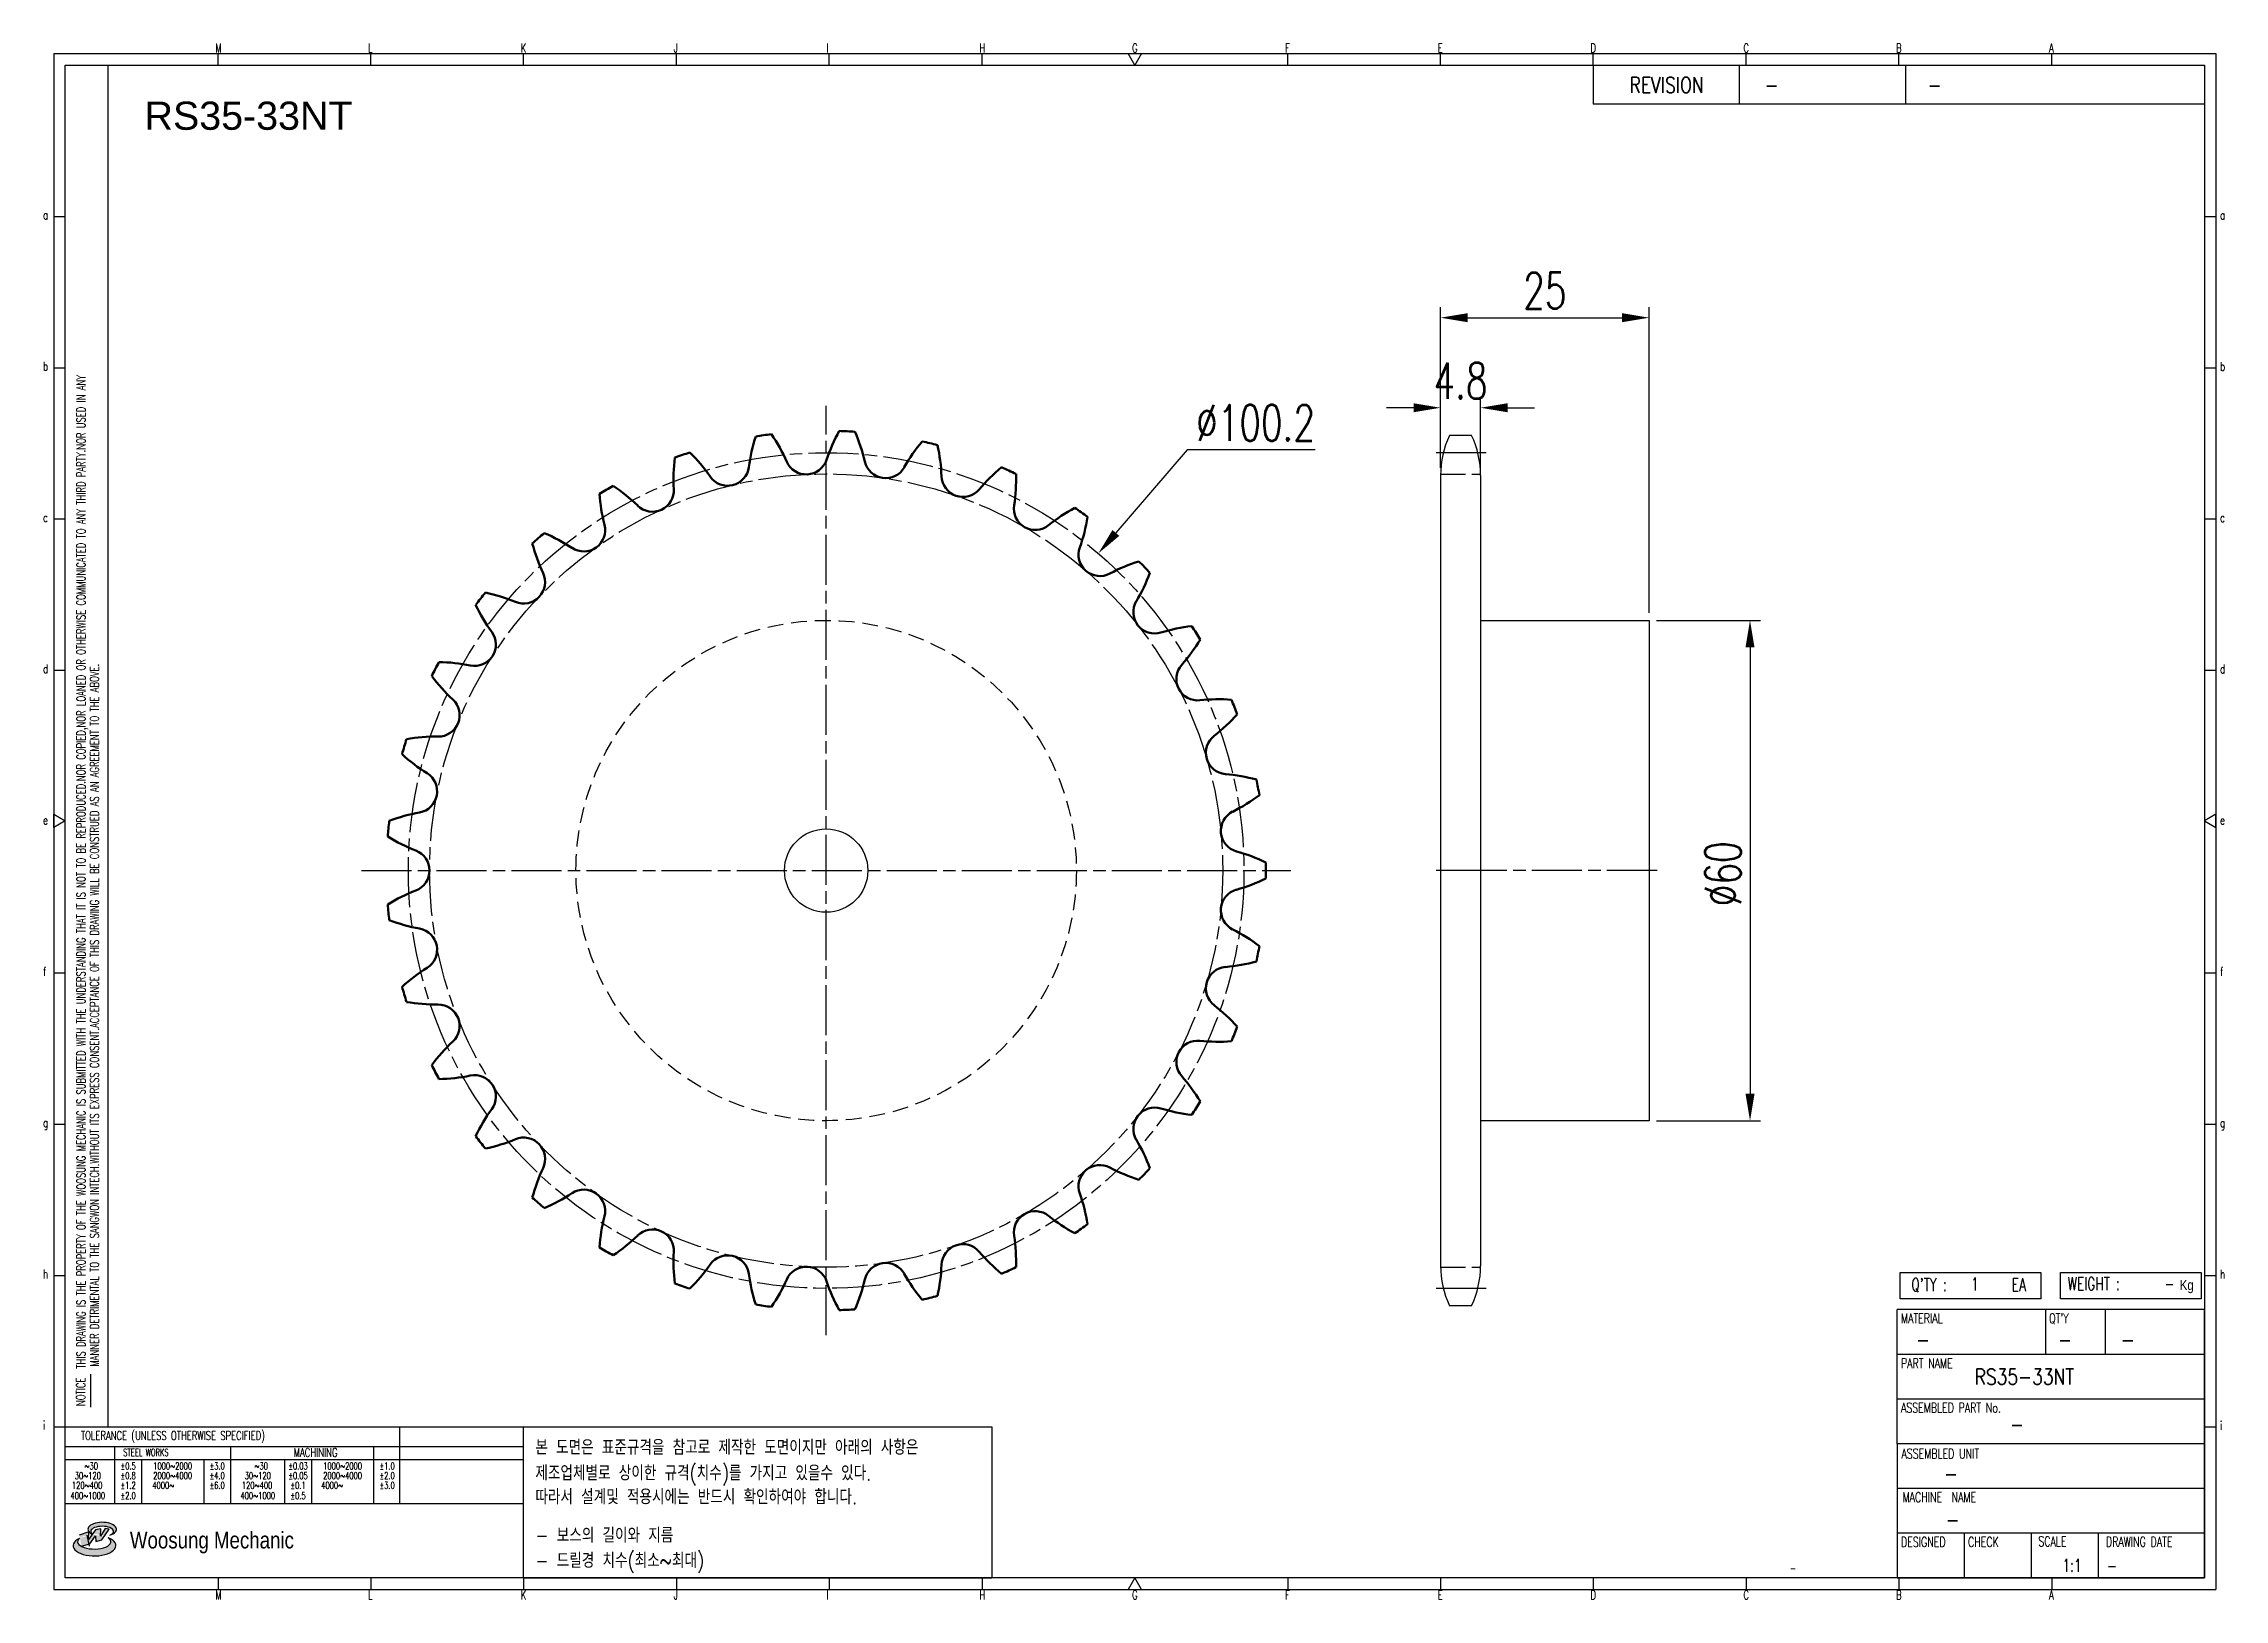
# Model space of a CAD drawing. Header units: millimetres. Extents: x -44811 to -44550, y 1096 to 1283.
import ezdxf
from ezdxf.enums import TextEntityAlignment as Align

# ---------------------------------------------------------------- set-up
doc = ezdxf.new("R2010")
doc.units = ezdxf.units.MM
for name, pattern in [('AM_ISO02W050', [7.5, 6, -1.5]), ('AM_ISO02W050x2', [3.75, 3, -0.75]), ('AM_ISO08W050', [18, 12, -1.5, 3, -1.5]), ('AM_ISO08W050x2', [9, 6, -0.75, 1.5, -0.75]), ('HIDDEN', [9.525, 6.35, -3.175])]:
    doc.linetypes.add(name, pattern=pattern)
for name, color, linetype, lineweight in [('AM_0N', 7, 'Continuous', 50), ('AM_3N', 6, 'AM_ISO02W050', 25), ('AM_7', 4, 'AM_ISO08W050', 25), ('AM_7N', 4, 'AM_ISO08W050', 25)]:
    doc.layers.add(name, color=color, linetype=linetype, lineweight=lineweight)
for name, color, linetype in [('HL', 2, 'HIDDEN'), ('S-DIM', 7, 'Continuous'), ('TITLE', 7, 'Continuous'), ('도면레이아웃', 7, 'Continuous')]:
    doc.layers.add(name, color=color, linetype=linetype)
doc.styles.add('HAN', font='ROMANS.shx', dxfattribs={"width": 0.7, "bigfont": 'whgtxt.shx'})
doc.styles.add('HKD_ST2', font='romans.shx', dxfattribs={"width": 0.7, "height": 4, "bigfont": '@extfont2.shx'})
doc.styles.add('HSG', font='SIMPLEX.shx', dxfattribs={"width": 0.7, "bigfont": 'HSG.shx'})
doc.styles.add('ROMANS', font='romans.shx', dxfattribs={"width": 0.7, "bigfont": 'whgtxt.shx'})
doc.styles.add('SLDTEXTSTYLE4', font='arial.ttf', dxfattribs={"width": 0.8})
doc.styles.get("Standard").update_dxf_attribs({"font": 'arial.ttf'})
doc.dimstyles.new('APP8', dxfattribs={"dimscale": 1.8, "dimtxt": 2.4, "dimasz": 1.8, "dimexe": 0.7, "dimexo": 0.5, "dimgap": 0.6, "dimtad": 1, "dimtoh": 1, "dimdec": 1, "dimrnd": 0.01, "dimzin": 9, "dimdsep": 46, "dimtxsty": 'HSG', "dimcen": 0, "dimclrd": 1, "dimclre": 1, "dimclrt": 256, "dimazin": 2, "dimtp": 1, "dimtm": 1, "dimtfac": 0.5, "dimtdec": 1, "dimtofl": 0, "dimtmove": 0, "dimatfit": 3, "dimfxl": 0, "dimtvp": 1, "dimtolj": 2, "dimlwd": -1, "dimlwe": -1, "dimarcsym": 0})

# ---------------------------------------------------------------- blocks, each defined once
blk = doc.blocks.new('SUYWSHJH')
at = {"layer": '도면레이아웃'}
h = blk.add_hatch(color=10, dxfattribs=at)
h.paths.add_polyline_path([(1.544, 35.177), (1.554, 34.966), (1.779, 35.034), (2.054, 35.422), (1.908, 35.446), (1.728, 35.167), (1.741, 35.439), (1.547, 35.405), (1.292, 35.041), (1.295, 35.33), (0.943, 35.208), (1.03, 34.8), (1.336, 34.885)])
edge = h.paths.add_edge_path()
edge.add_ellipse((1.795, 35.421), major_axis=(-0.53, 0), ratio=0.487785, start_angle=122.36065, end_angle=403.39574)
edge.add_line((1.411, 35.244), (1.419, 35.261))
edge.add_ellipse((1.798, 35.344), major_axis=(-0.423, 0), ratio=0.444396, start_angle=131.58977, end_angle=386.19408, ccw=False)
edge = h.paths.add_edge_path()
edge.add_ellipse((1.512, 34.815), major_axis=(-0.793, 0), ratio=0.480113, start_angle=314.67633, end_angle=590.85213)
edge.add_ellipse((1.501, 34.958), major_axis=(-0.62, 0), ratio=0.43311, start_angle=331.7024, end_angle=574.42495, ccw=False)
for p, q in [((0, 90.118), (80.15, 90.118)), ((0, 90.118), (0, 33.191)), ((6.089, 89.693), (6.089, 90.118)), ((11.753, 89.693), (11.753, 90.118)), ((17.418, 89.693), (17.418, 90.118)), ((23.082, 89.693), (23.082, 90.118)), ((28.746, 89.693), (28.746, 90.118)), ((34.411, 89.693), (34.411, 90.118)), ((45.739, 89.693), (45.739, 90.118)), ((51.404, 89.693), (51.404, 90.118)), ((57.068, 89.693), (57.068, 90.118)), ((62.732, 89.693), (62.732, 90.118)), ((68.397, 89.693), (68.397, 90.118)), ((74.061, 89.693), (74.061, 90.118)), ((80.15, 90.118), (80.15, 33.191)), ((0, 84.085), (0.425, 84.085)), ((79.725, 84.085), (80.15, 84.085)), ((0, 78.478), (0.425, 78.478)), ((79.725, 78.478), (80.15, 78.478)), ((0, 72.87), (0.425, 72.87)), ((79.725, 72.87), (80.15, 72.87)), ((0, 67.262), (0.425, 67.262)), ((79.725, 67.262), (80.15, 67.262)), ((0, 56.047), (0.425, 56.047)), ((79.725, 56.047), (80.15, 56.047)), ((0, 50.439), (0.425, 50.439)), ((79.725, 50.439), (80.15, 50.439)), ((0, 44.832), (0.425, 44.832)), ((79.725, 44.832), (80.15, 44.832)), ((1.377, 39.947), (1.377, 41.174)), ((0, 39.224), (0.425, 39.224)), ((79.725, 39.224), (80.15, 39.224)), ((0, 33.191), (80.15, 33.191)), ((6.089, 33.616), (6.089, 33.191)), ((11.753, 33.616), (11.753, 33.191)), ((17.418, 33.616), (17.418, 33.191)), ((23.082, 33.616), (23.082, 33.191)), ((28.746, 33.616), (28.746, 33.191)), ((34.411, 33.616), (34.411, 33.191)), ((45.739, 33.616), (45.739, 33.191)), ((51.404, 33.616), (51.404, 33.191)), ((57.068, 33.616), (57.068, 33.191)), ((62.732, 33.616), (62.732, 33.191)), ((68.397, 33.616), (68.397, 33.191)), ((74.061, 33.616), (74.061, 33.191))]:
    blk.add_line(p, q)
at = {"color": 2}
for p, q in [((2.017, 39.224), (2.017, 89.693)), ((0.425, 39.224), (17.418, 39.224)), ((12.816, 39.224), (12.816, 36.382)), ((17.418, 33.616), (17.418, 39.224)), ((0.425, 38.487), (17.418, 38.487)), ((0.425, 38.012), (17.418, 38.012)), ((2.257, 38.487), (2.257, 36.382)), ((3.257, 38.012), (3.257, 36.382)), ((5.557, 38.012), (5.557, 36.382)), ((6.557, 38.5), (6.557, 36.382)), ((8.557, 38.012), (8.557, 36.382)), ((9.557, 38.026), (9.557, 36.382)), ((11.857, 38.487), (11.857, 36.382)), ((0.425, 36.382), (17.418, 36.382))]:
    blk.add_line(p, q, dxfattribs=at)
at = {"color": 6, "ltscale": 0.5}
for p, q in [((57.068, 89.693), (57.068, 88.246)), ((62.47, 89.693), (62.47, 88.246)), ((68.635, 89.693), (68.635, 88.246)), ((79.725, 88.246), (57.068, 88.246)), ((68.336, 38.59), (68.336, 43.563)), ((79.725, 43.563), (68.336, 43.563)), ((73.827, 43.563), (73.827, 41.905)), ((76.037, 43.563), (76.037, 41.905)), ((79.725, 38.59), (79.725, 43.563)), ((79.725, 41.905), (68.336, 41.905)), ((79.725, 40.248), (68.336, 40.248)), ((68.336, 38.59), (68.336, 33.616)), ((79.725, 38.59), (68.336, 38.59)), ((79.725, 33.616), (79.725, 38.59)), ((79.725, 36.932), (68.336, 36.932)), ((79.725, 35.274), (68.336, 35.274)), ((70.822, 33.616), (70.822, 35.274)), ((73.309, 33.616), (73.309, 35.274)), ((75.796, 33.616), (75.796, 35.274)), ((68.336, 33.616), (79.725, 33.616))]:
    blk.add_line(p, q, dxfattribs=at)
for points in [[(40.075, 89.693), (39.83, 90.118), (40.32, 90.118)], [(0.425, 89.693), (79.725, 89.693), (79.725, 33.616), (0.425, 33.616)], [(0.425, 61.679), (0, 61.433), (0, 61.924)], [(79.725, 61.679), (80.15, 61.433), (80.15, 61.924)], [(40.075, 33.616), (39.83, 33.191), (40.32, 33.191)]]:
    blk.add_lwpolyline(points, close=True)
at = {"layer": 'TITLE', "color": 20}
for p, q in [((68.449, 43.961), (68.449, 44.936)), ((68.449, 44.936), (73.654, 44.936)), ((73.654, 44.936), (73.654, 43.961)), ((74.39, 43.961), (74.39, 44.936)), ((74.39, 44.936), (79.595, 44.936)), ((79.595, 44.936), (79.595, 43.961)), ((73.654, 43.961), (68.449, 43.961)), ((79.595, 43.961), (74.39, 43.961))]:
    blk.add_line(p, q, dxfattribs=at)
at = {"layer": '도면레이아웃'}
for p, q in [((1.295, 35.33), (0.943, 35.208)), ((1.03, 34.8), (1.336, 34.885)), ((1.224, 35.208), (1.311, 34.8)), ((1.224, 35.208), (1.224, 35.208)), ((1.547, 35.405), (1.292, 35.041)), ((1.292, 35.041), (1.295, 35.33)), ((1.336, 34.885), (1.544, 35.177)), ((1.419, 35.261), (1.411, 35.244)), ((1.544, 35.177), (1.554, 34.966)), ((1.741, 35.439), (1.547, 35.405)), ((1.554, 34.966), (1.779, 35.034)), ((1.908, 35.446), (1.728, 35.167)), ((1.728, 35.167), (1.741, 35.439)), ((1.779, 35.034), (2.054, 35.422)), ((2.054, 35.422), (1.908, 35.446))]:
    blk.add_line(p, q, dxfattribs=at)
for centre, major_axis, ratio, start_param, end_param in [((1.795, 35.421), (-0.53, 0), 0.487785, 2.135596, 7.040584), ((1.512, 34.815), (-0.793, 0), 0.480113, 5.492138, 10.312315), ((1.501, 34.958), (-0.62, 0), 0.43311, 5.789299, 10.025607), ((1.798, 35.344), (-0.423, 0), 0.444396, 2.296675, 6.740358)]:
    blk.add_ellipse(centre, major_axis=major_axis, ratio=ratio, start_param=start_param, end_param=end_param, dxfattribs=at)
at = {"color": 4, "style": 'HKD_ST2', "width": 0.7}
for s, p in [('M', (5.988, 90.164)), ('L', (11.652, 90.164)), ('K', (17.316, 90.164)), ('J', (22.981, 90.164)), ('I', (28.645, 90.164)), ('H', (34.309, 90.164)), ('G', (39.974, 90.164)), ('F', (45.638, 90.164)), ('E', (51.302, 90.164)), ('D', (56.967, 90.164)), ('C', (62.631, 90.164)), ('B', (68.295, 90.164)), ('A', (73.96, 90.164)), ('a', (-0.395, 83.976)), ('a', (80.305, 83.97)), ('b', (-0.395, 78.368)), ('b', (80.305, 78.362)), ('c', (-0.395, 72.76)), ('c', (80.305, 72.754)), ('d', (-0.395, 67.153)), ('d', (80.305, 67.147)), ('e', (-0.395, 61.545)), ('e', (80.305, 61.539)), ('f', (-0.395, 55.937)), ('f', (80.305, 55.931)), ('g', (-0.395, 50.33)), ('g', (80.305, 50.324)), ('h', (-0.395, 44.722)), ('h', (80.305, 44.716)), ('i', (-0.395, 39.114)), ('i', (80.305, 39.108)), ('M', (5.988, 32.824)), ('L', (11.652, 32.824)), ('K', (17.316, 32.824)), ('J', (22.981, 32.824)), ('I', (28.645, 32.824)), ('H', (34.309, 32.824)), ('G', (39.974, 32.824)), ('F', (45.638, 32.824)), ('E', (51.302, 32.824)), ('D', (56.967, 32.824)), ('C', (62.631, 32.824)), ('B', (68.295, 32.824)), ('A', (73.96, 32.824))]:
    blk.add_text(s, height=0.326, dxfattribs=at).set_placement(p)
for s, height, style, width, p in [('REVISION', 0.5806, 'HAN', 0.8, (58.415, 88.664)), ('-', 0.581, 'HAN', 0.8, (63.426, 88.664)), ('-', 0.581, 'HAN', 0.8, (69.468, 88.664)), ("Q'TY : ", 0.4746, 'HKD_ST2', 0.7, (68.857, 44.253)), ('1', 0.475, 'HKD_ST2', 0.7, (71.071, 44.275)), ('EA', 0.4746, 'HKD_ST2', 0.7, (72.578, 44.253)), ('WEIGHT : ', 0.4746, 'HKD_ST2', 0.7, (74.65, 44.286)), ('-', 0.581, 'HAN', 0.8, (69.029, 42.157)), ('-', 0.581, 'HAN', 0.8, (74.289, 42.157)), ('-', 0.581, 'HAN', 0.8, (76.623, 42.157)), ('-', 0.581, 'HAN', 0.8, (72.515, 39.013)), ('-', 0.581, 'HAN', 0.8, (70.067, 37.189)), ('-', 0.581, 'HAN', 0.8, (70.126, 35.48)), ('1:1', 0.4746, 'HKD_ST2', 0.7, (74.458, 33.848)), ('-', 0.475, 'HKD_ST2', 0.7, (76.112, 33.837))]:
    blk.add_text(s, height=height, dxfattribs=dict(style=style, width=width)).set_placement(p)
at = {"color": 1, "style": 'HKD_ST2', "width": 0.7}
for s, p in [(' THIS DRAWING IS THE PROPERTY OF THE WOOSUNG MECHANIC IS SUBMITTED WITH THE UNDERSTANDING THAT IT IS NOT TO BE REPRODUCED.NOR COPIED,NOR LOANED OR OTHERWISE COMMUNICATED TO ANY THIRD PARTY.NOR USED IN ANY', (1.173, 41.217)), ('MANNER DETRIMENTAL TO THE SANGWON INTECH.WITHOUT ITS EXPRESS CONSENT.ACCEPTANCE OF THIS DRAWING WILL BE CONSTRUED AS AN AGREEMENT TO THE ABOVE.', (1.672, 41.447))]:
    blk.add_text(s, height=0.326266, rotation=90, dxfattribs=at).set_placement(p)
at = {"style": 'HKD_ST2', "width": 0.7}
blk.add_text('-', height=0.475, dxfattribs=at).set_placement((78.613, 44.286), align=Align.RIGHT)
at = {"color": 4, "style": 'HKD_ST2', "width": 0.7}
for s, height, p in [('MATERIAL', 0.3651, (68.474, 43.425)), ("QT'Y", 0.3651, (73.965, 43.425)), ('PART NAME', 0.3651, (68.474, 41.756)), ('ASSEMBLED PART No.', 0.36511, (68.474, 40.109)), ('ASSEMBLED UNIT', 0.36511, (68.49, 38.408)), ('MACHINE  NAME', 0.36511, (68.532, 36.794)), ('DESIGNED', 0.3651, (68.474, 35.136)), ('CHECK', 0.3651, (70.961, 35.136)), ('SCALE', 0.3651, (73.566, 35.153)), ('DRAWING DATE', 0.36511, (76.071, 35.141))]:
    blk.add_text(s, height=height, dxfattribs=at).set_placement(p, align=Align.TOP_LEFT)
at = {"style": 'HKD_ST2', "width": 0.7}
blk.add_text('NOTICE', height=0.3263, rotation=90, dxfattribs=at).set_placement((1.163, 39.988))
for s, height, style, width, p in [('TOLERANCE (UNLESS OTHERWISE SPECIFIED)', 0.32627, 'HKD_ST2', 0.7, (4.417, 38.896)), ('-', 0.326, 'ROMANS', 0.65, (64.469, 33.975))]:
    blk.add_text(s, height=height, dxfattribs=dict(style=style, width=width)).set_placement(p, align=Align.MIDDLE_CENTER)
at = {"color": 4, "style": 'HKD_ST2', "width": 0.7}
for s, height, p in [('STEEL WORKS', 0.26101, (3.416, 38.268)), ('MACHINING', 0.3263, (9.707, 38.27)), ('%%P0.5', 0.261, (2.757, 37.762)), ('%%P0.8', 0.261, (2.757, 37.411)), ('%%P3.0', 0.261, (6.057, 37.762)), ('%%P4.0', 0.261, (6.057, 37.411)), ('%%P0.03', 0.261, (9.057, 37.762)), ('%%P0.05', 0.261, (9.057, 37.411)), ('%%P1.0', 0.261, (12.357, 37.762)), ('%%P2.0', 0.261, (12.357, 37.411)), ('%%P1.2', 0.261, (2.757, 37.045)), ('%%P2.0', 0.261, (2.757, 36.67)), ('%%P6.0', 0.261, (6.057, 37.045)), ('%%P0.1', 0.261, (9.057, 37.045)), ('%%P0.5', 0.261, (9.057, 36.67)), ('%%P3.0', 0.261, (12.357, 37.045))]:
    blk.add_text(s, height=height, dxfattribs=at).set_placement(p, align=Align.MIDDLE)
for s, height, p in [('30%%126120', 0.261, (1.263, 37.411)), ('%%12630', 0.261, (1.389, 37.762)), ('2000%%1264000', 0.26101, (4.407, 37.411)), ('1000%%1262000', 0.26101, (4.407, 37.762)), ('30%%126120', 0.261, (7.563, 37.411)), ('%%12630', 0.261, (7.689, 37.762)), ('2000%%1264000', 0.26101, (10.707, 37.411)), ('1000%%1262000', 0.26101, (10.707, 37.762)), ('400%%1261000', 0.26101, (1.263, 36.67)), ('120%%126400', 0.26101, (1.237, 37.045)), ('4000%%126', 0.261, (4.061, 37.045)), ('400%%1261000', 0.26101, (7.563, 36.67)), ('120%%126400', 0.26101, (7.537, 37.045)), ('4000%%126', 0.261, (10.321, 37.045))]:
    blk.add_text(s, height=height, dxfattribs=at).set_placement(p, align=Align.MIDDLE_CENTER)
at = {"color": 1, "style": 'SLDTEXTSTYLE4', "width": 0.8}
blk.add_text('Woosung Mechanic', height=0.61957, dxfattribs=at).set_placement((2.822, 34.711))
at = {"layer": 'TITLE', "width": 0.8}
blk.add_text('Kg', height=0.3789, dxfattribs=at).set_placement((78.807, 44.286))
blk = doc.blocks.new('*D356')
at = {"layer": 'Defpoints', "color": 0, "transparency": 16777216}
for p in [(-44618.73, 1213.76), (-44618.73, 1153.76), (-44606.62, 1153.76)]:
    blk.add_point(p, dxfattribs=at)
at = {"layer": 'S-DIM', "color": 1, "transparency": 16777216}
for p, q in [((-44617.83, 1213.76), (-44605.36, 1213.76)), ((-44606.62, 1210.52), (-44606.62, 1157)), ((-44617.83, 1153.76), (-44605.36, 1153.76))]:
    blk.add_line(p, q, dxfattribs=at)
for points in [[(-44607.16, 1210.52), (-44606.08, 1210.52), (-44606.62, 1213.76)], [(-44607.16, 1157), (-44606.08, 1157), (-44606.62, 1153.76)]]:
    blk.add_solid(points, dxfattribs=at)
at = {"layer": 'S-DIM', "transparency": 16777216, "insert": (-44609.86, 1183.37), "char_height": 4.32, "attachment_point": 5, "rotation": 90, "style": 'HSG'}
blk.add_mtext('\\A2;%%c60', dxfattribs=at)
blk = doc.blocks.new('*D357')
at = {"layer": 'Defpoints', "color": 0, "transparency": 16777216}
for p in [(-44638.93, 1239.25), (-44643.73, 1231.14), (-44638.93, 1231.14)]:
    blk.add_point(p, dxfattribs=at)
at = {"layer": 'S-DIM', "color": 1, "transparency": 16777216}
for p, q in [((-44643.73, 1232.04), (-44643.73, 1240.51)), ((-44638.93, 1232.04), (-44638.93, 1240.51)), ((-44646.97, 1239.25), (-44650.21, 1239.25)), ((-44635.69, 1239.25), (-44632.45, 1239.25))]:
    blk.add_line(p, q, dxfattribs=at)
for points in [[(-44646.97, 1239.79), (-44646.97, 1238.71), (-44643.73, 1239.25)], [(-44635.69, 1239.79), (-44635.69, 1238.71), (-44638.93, 1239.25)]]:
    blk.add_solid(points, dxfattribs=at)
at = {"layer": 'S-DIM', "transparency": 16777216, "insert": (-44641.33, 1242.49), "char_height": 4.32, "attachment_point": 5, "style": 'HSG'}
blk.add_mtext('\\A2;4.8', dxfattribs=at)
blk = doc.blocks.new('*D358')
at = {"layer": 'Defpoints', "color": 0, "transparency": 16777216}
for p in [(-44618.73, 1250.05), (-44643.73, 1231.14), (-44618.73, 1213.76)]:
    blk.add_point(p, dxfattribs=at)
at = {"layer": 'S-DIM', "color": 1, "transparency": 16777216}
for p, q in [((-44643.73, 1232.04), (-44643.73, 1251.31)), ((-44640.49, 1250.05), (-44621.97, 1250.05)), ((-44618.73, 1214.66), (-44618.73, 1251.31))]:
    blk.add_line(p, q, dxfattribs=at)
for points in [[(-44640.49, 1250.59), (-44640.49, 1249.51), (-44643.73, 1250.05)], [(-44621.97, 1250.59), (-44621.97, 1249.51), (-44618.73, 1250.05)]]:
    blk.add_solid(points, dxfattribs=at)
at = {"layer": 'S-DIM', "transparency": 16777216, "insert": (-44631.23, 1253.29), "char_height": 4.32, "attachment_point": 5, "style": 'HSG'}
blk.add_mtext('\\A2;25', dxfattribs=at)
blk = doc.blocks.new('*D355')
at = {"layer": 'Defpoints', "color": 0, "transparency": 16777216}
for p in [(-44684.77, 1221.78), (-44750.03, 1145.74)]:
    blk.add_point(p, dxfattribs=at)
at = {"layer": 'S-DIM', "color": 1, "transparency": 16777216}
for p, q in [((-44674.12, 1234.19), (-44682.66, 1224.24)), ((-44658.78, 1234.19), (-44674.12, 1234.19))]:
    blk.add_line(p, q, dxfattribs=at)
blk.add_solid([(-44683.07, 1224.59), (-44682.25, 1223.89), (-44684.77, 1221.78)], dxfattribs=at)
at = {"layer": 'S-DIM', "transparency": 16777216, "insert": (-44665.91, 1237.43), "char_height": 4.32, "attachment_point": 5, "style": 'HSG'}
blk.add_mtext('\\A2;∅100.2', dxfattribs=at)

msp = doc.modelspace()

# ---------------------------------------------------------------- linework, layer by layer
for p, q in [((-44640, 1235.94), (-44642.66, 1235.94)), ((-44643.73, 1231.14), (-44643.73, 1136.38)), ((-44638.93, 1231.14), (-44638.93, 1136.38)), ((-44640, 1131.58), (-44642.66, 1131.58))]:
    msp.add_line(p, q)
msp.add_lwpolyline([(-44638.93, 1213.76), (-44618.73, 1213.76), (-44618.73, 1153.76), (-44638.93, 1153.76)])
at = {"color": 4}
msp.add_lwpolyline([(-44753.68, 1117.07), (-44697.52, 1117.07), (-44697.52, 1098.93), (-44753.68, 1098.93)], close=True, dxfattribs=at)
msp.add_circle((-44717.4, 1183.76), 5)
for centre, start, end in [((-44632.43, 1231.14), 154.8633, 180), ((-44650.23, 1231.14), 0, 25.1367), ((-44632.43, 1136.38), 180, 205.1367), ((-44650.23, 1136.38), 334.8633, 0)]:
    msp.add_arc(centre, 11.3, start, end)
at = {"layer": 'AM_0N'}
for centre, radius, start, end in [((-44705.53, 1229.26), 21.34, 162.1151, 172.2727), ((-44717.4, 1183.76), 52.73, 97.1553, 99.2084), ((-44741.6, 1224.07), 21.34, 24.0909, 34.2485), ((-44697.13, 1226.19), 21.34, 151.206, 161.3636), ((-44717.4, 1183.76), 52.73, 86.2462, 88.2993), ((-44733.54, 1227.93), 21.34, 13.1818, 23.3394), ((-44689.47, 1221.59), 21.34, 140.2969, 150.4545), ((-44717.4, 1183.76), 52.73, 75.3371, 77.3902), ((-44724.89, 1230.18), 21.34, 2.2727, 12.4303), ((-44714.36, 1230.68), 21.34, 173.0242, 183.1818), ((-44717.4, 1183.76), 52.73, 108.0643, 110.1175), ((-44748.79, 1218.77), 21.34, 35, 45.1576), ((-44729.22, 1232.47), 2.57, 215, 352.2727), ((-44719.78, 1233.83), 2.57, 204.0909, 341.3636), ((-44710.26, 1233.38), 2.57, 193.1818, 330.4545), ((-44682.82, 1215.62), 21.34, 129.3878, 139.5455), ((-44717.4, 1183.76), 52.73, 64.428, 66.4811), ((-44717.4, 1183.76), 52.73, 118.9734, 121.0266), ((-44754.85, 1212.19), 21.34, 45.9091, 56.0667), ((-44738.22, 1229.36), 2.57, 225.9091, 3.1818), ((-44701, 1231.13), 2.57, 182.2727, 319.5455), ((-44715.96, 1230.76), 21.34, 351.3636, 1.5213), ((-44723.29, 1230.41), 21.34, 183.9333, 194.0909), ((-44692.33, 1227.17), 2.57, 171.3636, 308.6364), ((-44677.41, 1208.5), 21.34, 118.4787, 128.6364), ((-44717.4, 1183.76), 52.73, 53.5189, 55.572), ((-44717.4, 1183.76), 52.73, 129.8825, 131.9357), ((-44759.56, 1204.59), 21.34, 56.8182, 66.9758), ((-44746.47, 1224.59), 2.57, 236.8182, 14.0909), ((-44707.1, 1229.64), 21.34, 340.4545, 350.6122), ((-44732.01, 1228.45), 21.34, 194.8424, 205), ((-44684.57, 1221.64), 2.57, 160.4545, 297.7273), ((-44753.68, 1218.35), 2.57, 247.7273, 25), ((-44673.45, 1200.49), 21.34, 107.5697, 117.7273), ((-44698.6, 1226.86), 21.34, 329.5455, 339.7031), ((-44717.4, 1183.76), 52.73, 42.6098, 44.6629), ((-44717.4, 1183.76), 52.73, 140.7916, 142.8447), ((-44762.74, 1196.23), 21.34, 67.7273, 77.8849), ((-44678, 1214.75), 2.57, 149.5455, 286.8182), ((-44740.21, 1224.88), 21.34, 205.7515, 215.9091), ((-44759.57, 1210.86), 2.57, 258.6364, 35.9091), ((-44671.08, 1191.87), 21.34, 96.6606, 106.8182), ((-44690.78, 1222.53), 21.34, 318.6364, 328.794), ((-44717.4, 1183.76), 52.73, 31.7007, 33.7538), ((-44717.4, 1183.76), 52.73, 151.7007, 153.7538), ((-44764.28, 1187.43), 21.34, 78.6364, 88.794), ((-44672.84, 1206.73), 2.57, 138.6364, 275.9091), ((-44747.58, 1219.82), 21.34, 216.6606, 226.8182), ((-44763.93, 1202.39), 2.57, 269.5455, 46.8182), ((-44670.38, 1182.96), 21.34, 85.7515, 95.9091), ((-44717.4, 1183.76), 52.73, 20.7916, 22.8447), ((-44683.93, 1216.79), 21.34, 307.7273, 317.8849), ((-44717.4, 1183.76), 52.73, 162.6098, 164.6629), ((-44753.86, 1213.46), 21.34, 227.5697, 237.7273), ((-44764.12, 1178.49), 21.34, 89.5455, 99.7031), ((-44669.3, 1197.88), 2.57, 127.7273, 265), ((-44766.62, 1193.25), 2.57, 280.4545, 57.7273), ((-44671.38, 1174.07), 21.34, 74.8424, 85), ((-44678.28, 1209.86), 21.34, 296.8182, 306.9758), ((-44717.4, 1183.76), 52.73, 9.8825, 11.9357), ((-44762.28, 1169.74), 21.34, 100.4545, 110.6122), ((-44667.5, 1188.53), 2.57, 116.8182, 254.0909), ((-44717.4, 1183.76), 52.73, 173.5189, 175.572), ((-44758.82, 1206.02), 21.34, 238.4787, 248.6364), ((-44767.53, 1183.76), 2.57, 291.3636, 68.6364), ((-44674.05, 1165.54), 21.34, 63.9333, 74.0909), ((-44717.4, 1183.76), 52.73, 358.9734, 1.0266), ((-44674.05, 1201.98), 21.34, 285.9091, 296.0667), ((-44758.82, 1161.5), 21.34, 111.3636, 121.5213), ((-44717.4, 1183.76), 52.73, 184.428, 186.4811), ((-44667.5, 1179), 2.57, 105.9091, 243.1818), ((-44762.28, 1197.78), 21.34, 249.3878, 259.5455), ((-44766.62, 1174.27), 2.57, 302.2727, 79.5455), ((-44678.28, 1157.66), 21.34, 53.0242, 63.1818), ((-44717.4, 1183.76), 52.73, 348.0643, 350.1175), ((-44753.86, 1154.06), 21.34, 122.2727, 132.4303), ((-44669.3, 1169.64), 2.57, 95, 232.2727), ((-44671.38, 1193.45), 21.34, 275, 285.1576), ((-44717.4, 1183.76), 52.73, 195.3371, 197.3902), ((-44764.12, 1189.03), 21.34, 260.2969, 270.4545), ((-44763.93, 1165.13), 2.57, 313.1818, 90.4545), ((-44683.93, 1150.73), 21.34, 42.1151, 52.2727), ((-44717.4, 1183.76), 52.73, 337.1553, 339.2084), ((-44747.58, 1147.7), 21.34, 133.1818, 143.3394), ((-44672.84, 1160.79), 2.57, 84.0909, 221.3636), ((-44670.38, 1184.57), 21.34, 264.0909, 274.2485), ((-44717.4, 1183.76), 52.73, 206.2462, 208.2993), ((-44764.28, 1180.09), 21.34, 271.206, 281.3636), ((-44759.57, 1156.66), 2.57, 324.0909, 101.3636), ((-44690.78, 1145), 21.34, 31.206, 41.3636), ((-44717.4, 1183.76), 52.73, 326.2462, 328.2993), ((-44740.21, 1142.64), 21.34, 144.0909, 154.2485), ((-44678, 1152.77), 2.57, 73.1818, 210.4545), ((-44671.08, 1175.65), 21.34, 253.1818, 263.3394), ((-44717.4, 1183.76), 52.73, 217.1553, 219.2084), ((-44762.74, 1171.29), 21.34, 282.1151, 292.2727), ((-44753.68, 1149.17), 2.57, 335, 112.2727), ((-44698.6, 1140.66), 21.34, 20.2969, 30.4545), ((-44732.01, 1139.07), 21.34, 155, 165.1576), ((-44684.57, 1145.88), 2.57, 62.2727, 199.5455), ((-44673.45, 1167.03), 21.34, 242.2727, 252.4303), ((-44717.4, 1183.76), 52.73, 315.3371, 317.3902), ((-44746.47, 1142.93), 2.57, 345.9091, 123.1818), ((-44717.4, 1183.76), 52.73, 228.0643, 230.1175), ((-44759.56, 1162.93), 21.34, 293.0242, 303.1818), ((-44692.33, 1140.35), 2.57, 51.3636, 188.6364), ((-44707.1, 1137.88), 21.34, 9.3878, 19.5455), ((-44723.29, 1137.11), 21.34, 165.9091, 176.0667), ((-44738.22, 1138.16), 2.57, 356.8182, 134.0909), ((-44677.41, 1159.02), 21.34, 231.3636, 241.5213), ((-44717.4, 1183.76), 52.73, 304.428, 306.4811), ((-44717.4, 1183.76), 52.73, 238.9734, 241.0266), ((-44754.85, 1155.33), 21.34, 303.9333, 314.0909), ((-44714.36, 1136.84), 21.34, 176.8182, 186.9758), ((-44729.22, 1135.05), 2.57, 7.7273, 145), ((-44701, 1136.39), 2.57, 40.4545, 177.7273), ((-44682.82, 1151.9), 21.34, 220.4545, 230.6122), ((-44715.96, 1136.76), 21.34, 358.4787, 8.6364), ((-44748.79, 1148.76), 21.34, 314.8424, 325), ((-44705.53, 1138.26), 21.34, 187.7273, 197.8849), ((-44719.78, 1133.69), 2.57, 18.6364, 155.9091), ((-44710.26, 1134.14), 2.57, 29.5455, 166.8182), ((-44689.47, 1145.93), 21.34, 209.5455, 219.7031), ((-44724.89, 1137.34), 21.34, 347.5697, 357.7273), ((-44717.4, 1183.76), 52.73, 293.5189, 295.572), ((-44717.4, 1183.76), 52.73, 249.8825, 251.9357), ((-44741.6, 1143.45), 21.34, 325.7515, 335.9091), ((-44697.13, 1141.33), 21.34, 198.6364, 208.794), ((-44733.54, 1139.59), 21.34, 336.6606, 346.8182), ((-44717.4, 1183.76), 52.73, 282.6098, 284.6629), ((-44717.4, 1183.76), 52.73, 260.7916, 262.8447), ((-44717.4, 1183.76), 52.73, 271.7007, 273.7538)]:
    msp.add_arc(centre, radius, start, end, dxfattribs=at)
at = {"layer": 'AM_3N', "linetype": 'AM_ISO02W050x2'}
for p, q in [((-44643.73, 1231.3), (-44638.93, 1231.3)), ((-44643.73, 1136.22), (-44638.93, 1136.22))]:
    msp.add_line(p, q, dxfattribs=at)
at = {"layer": 'AM_7', "linetype": 'AM_ISO08W050x2'}
for p, q in [((-44638.27, 1233.86), (-44644.39, 1233.86)), ((-44638.27, 1183.76), (-44644.39, 1183.76)), ((-44617.77, 1183.76), (-44644.39, 1183.76)), ((-44638.27, 1133.66), (-44644.39, 1133.66))]:
    msp.add_line(p, q, dxfattribs=at)
for radius in [50.1, 47.56]:
    msp.add_circle((-44717.4, 1183.76), radius, dxfattribs=at)
at = {"layer": 'AM_7N', "linetype": 'AM_ISO08W050x2'}
for p, q in [((-44717.4, 1128.03), (-44717.4, 1239.49)), ((-44773.13, 1183.76), (-44661.67, 1183.76))]:
    msp.add_line(p, q, dxfattribs=at)
at = {"layer": 'HL', "ltscale": 0.3}
msp.add_circle((-44717.4, 1183.76), 30, dxfattribs=at)

# ---------------------------------------------------------------- block references
at = {"xscale": 3.234877041787919, "yscale": 3.234877041787919, "zscale": 3.234877041787919}
msp.add_blockref('SUYWSHJH', (-44810.02, 990.19), dxfattribs=at)

# ---------------------------------------------------------------- texts
at = {"color": 2}
msp.add_text('RS35-33NT', height=3.38, dxfattribs=at).set_placement((-44799.13, 1272.58))
at = {"style": 'HAN', "width": 0.8}
msp.add_text('RS35-33NT', height=1.878, dxfattribs=at).set_placement((-44579.68, 1122.12))
at = {"color": 4, "style": 'HAN', "width": 0.8}
for s, p in [('본 도면은 표준규격을 참고로 제작한 도면이지만 아래의 사항은', (-44752.27, 1113.71)), ('제조업체별로 상이한 규격(치수)를 가지고 있을수 있다.', (-44752.27, 1110.63)), ('따라서 설계및 적용시에는 반드시 확인하여야 합니다.', (-44752.27, 1107.77)), ('- 보스의 길이와 지름', (-44752.27, 1103.17)), ('- 드릴경 치수(최소~최대)', (-44752.27, 1100.14))]:
    msp.add_text(s, height=1.7771, dxfattribs=at).set_placement(p)

# ---------------------------------------------------------------- dimensions: what is measured, and where the dimension line sits
at = {"layer": 'S-DIM'}
dim = msp.add_linear_dim(base=(-44618.73, 1250.05), p1=(-44643.73, 1231.14), p2=(-44618.73, 1213.76), dimstyle='APP8', dxfattribs=at)
dim.commit()
dim.dimension.update_dxf_attribs({"geometry": '*D358', "text_midpoint": (-44631.23, 1253.29)})
dim = msp.add_linear_dim(base=(-44638.93, 1239.25), p1=(-44643.73, 1231.14), p2=(-44638.93, 1231.14), dimstyle='APP8', dxfattribs=at)
dim.commit()
dim.dimension.update_dxf_attribs({"geometry": '*D357', "text_midpoint": (-44641.33, 1239.25), "dimtype": 160})
dim = msp.add_diameter_dim_2p(p1=(-44750.03, 1145.74), p2=(-44684.77, 1221.78), dimstyle='APP8', dxfattribs=at)
dim.commit()
dim.dimension.update_dxf_attribs({"geometry": '*D355', "text_midpoint": (-44665.91, 1234.19), "dimtype": 163})
dim = msp.add_linear_dim(base=(-44606.62, 1153.76), p1=(-44618.73, 1213.76), p2=(-44618.73, 1153.76), angle=90, text='%%c<>', dimstyle='APP8', dxfattribs=at)
dim.commit()
dim.dimension.update_dxf_attribs({"geometry": '*D356', "text_midpoint": (-44606.62, 1183.37), "dimtype": 160})

doc.saveas('drawing.dxf')
